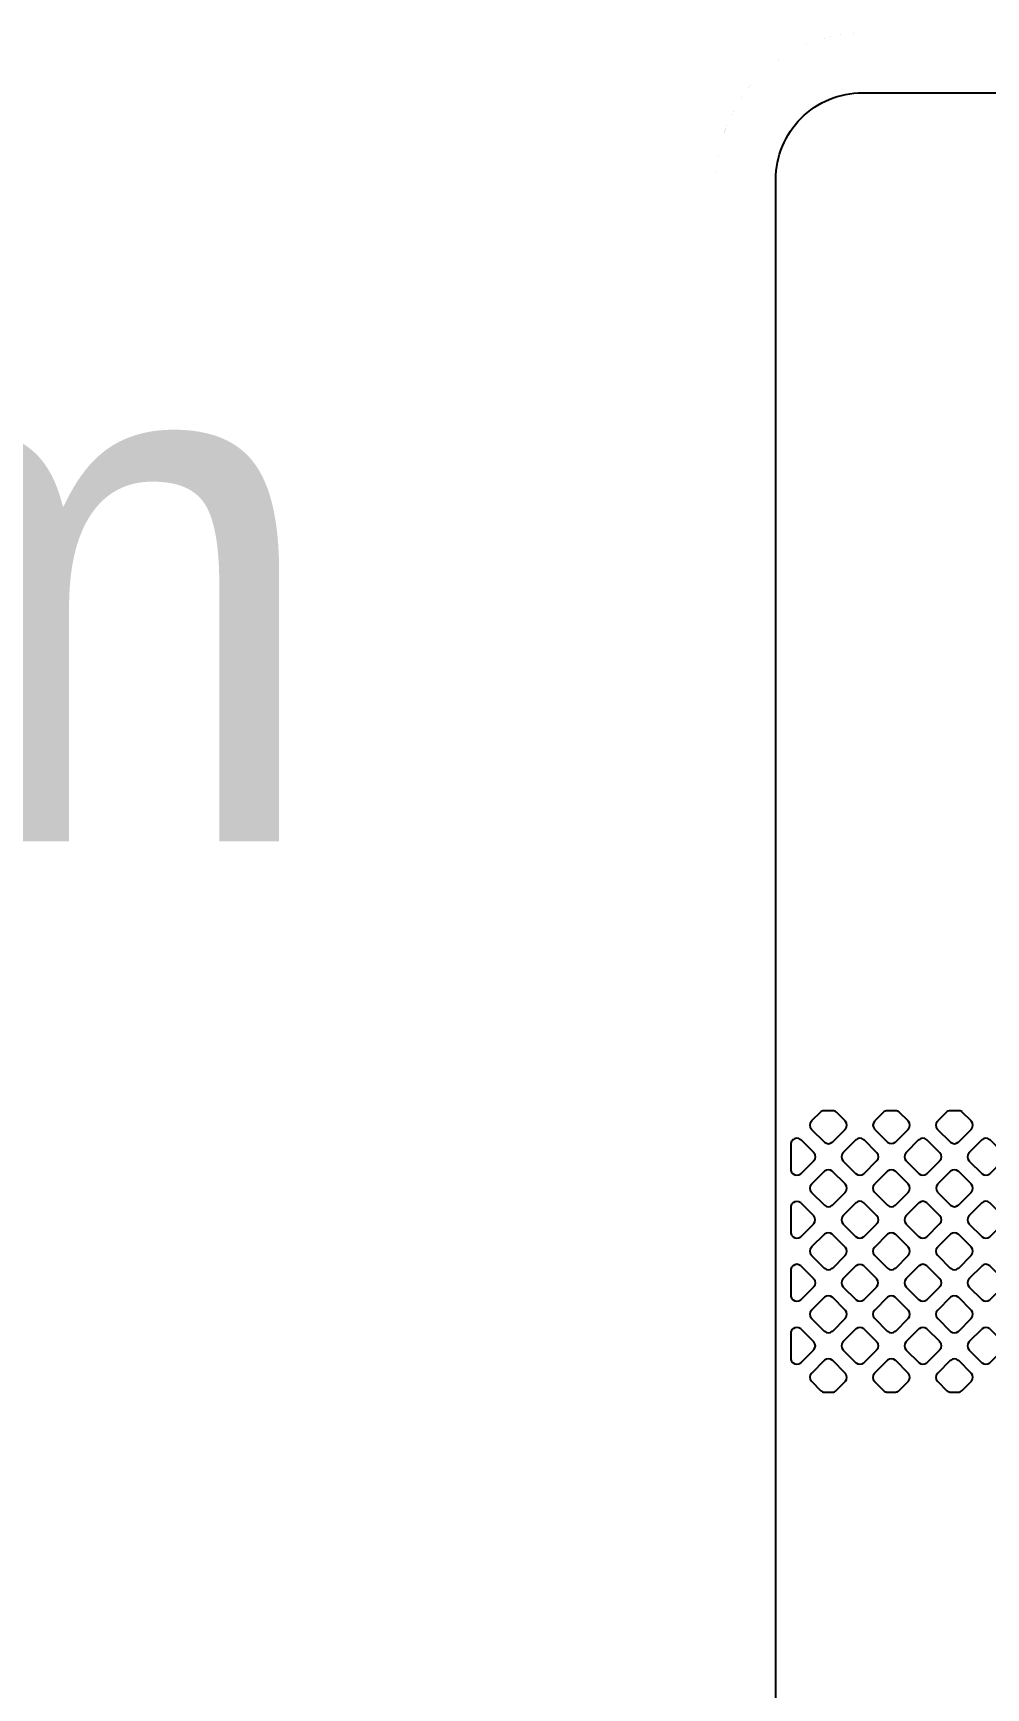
# Model space of a CAD drawing. Extents: x 0 to 248, y 0 to 175.
# Drawn here: x 41.39 to 44.65, y 147.74 to 153.4 of the extents above; entities that cross this region are included whole.
import ezdxf

# ---------------------------------------------------------------- set-up
doc = ezdxf.new("R2010")
doc.units = 0
doc.layers.add('gbr-dxf', color=7, linetype='Continuous')
doc.layers.add('gbr-outline-dxf', color=2, linetype='Continuous')
doc.layers.add('備註', color=1, linetype='Continuous', lineweight=5)
doc.styles.get("Standard").update_dxf_attribs({"font": 'txt.shx'})

msp = doc.modelspace()

# ---------------------------------------------------------------- linework, layer by layer
at = {"layer": 'gbr-dxf', "linetype": 'Continuous'}
for points in [[(43.9331, 147.2448), (43.9331, 149.1832, -0.022988), (43.9331, 149.1854), (43.9331, 149.4921, -0.022988), (43.9331, 149.4943), (43.9331, 149.7373, -0.015231), (43.9331, 149.7387, -0.036166), (43.9331, 149.7389, 0.021865), (43.933, 149.7406, -0.081876), (43.9331, 149.7414), (43.9331, 152.8966, -0.41422), (44.2295, 153.193), (57.2298, 153.193, -0.365449)], [(44.14, 144.245, 0.187154), (46.7944, 150.2646, -0.074106), (46.7905, 150.2905), (46.7905, 150.3794, -0.009235), (46.7906, 150.3824), (46.7906, 150.8184), (46.7906, 150.8184), (46.7906, 150.824), (46.9684, 150.824), (46.9684, 150.2906), (46.9683, 150.2906), (46.9683, 150.2905, -0.169737), (46.949, 150.2351), (46.9489, 150.235, 0.139654), (46.9451, 150.2248), (46.9451, 150.2247, -0.186231), (44.2477, 144.1372)], [(46.6226, 149.6947, -0.170555), (44.0496, 144.3346)]]:
    msp.add_lwpolyline(points, format="xyb", dxfattribs=at)
for points in [[(44.0548, 149.6491, -0.091558), (44.0557, 149.6476), (44.0984, 149.6048, -0.096266), (44.1, 149.6039, 0.379731), (44.126, 149.6039, -0.09572), (44.1277, 149.6048), (44.1703, 149.6475, -0.095916), (44.1713, 149.6491, 0.379731), (44.1713, 149.6751, -0.100266), (44.1703, 149.6768), (44.1403, 149.7068, 0.08362), (44.1347, 149.7104, 0.085463), (44.1281, 149.7119), (44.0976, 149.7119, 0.091982), (44.0906, 149.71, 0.072691), (44.0858, 149.7068), (44.0557, 149.6767, -0.096266), (44.0548, 149.6751, 0.379731)], [(44.2704, 149.6492, -0.095865), (44.2714, 149.6475), (44.3139, 149.605, -0.099696), (44.3156, 149.604, 0.379731), (44.3416, 149.604, -0.096265), (44.3432, 149.605), (44.3857, 149.6475, -0.095916), (44.3867, 149.6492, 0.379731), (44.3867, 149.6752, -0.096265), (44.3857, 149.6768), (44.3564, 149.7061, -0.063761), (44.3559, 149.7065, 0.181608), (44.3429, 149.7119, -0.035866), (44.3427, 149.7119), (44.3141, 149.7119, 0.180453), (44.3012, 149.7065), (44.3011, 149.7065), (44.2714, 149.6768, -0.096266), (44.2704, 149.6751, 0.379731)], [(44.4858, 149.6491, -0.087314), (44.4867, 149.6477), (44.5295, 149.6048, -0.091964), (44.5311, 149.6039, 0.379731), (44.5571, 149.6039, -0.096265), (44.5587, 149.6049), (44.6014, 149.6475, -0.095916), (44.6023, 149.6492, 0.379731), (44.6023, 149.6751, -0.095756), (44.6014, 149.6768), (44.571, 149.7072, 0.063386), (44.5668, 149.7099, 0.094488), (44.5596, 149.7119), (44.5298, 149.7119), (44.5296, 149.7119), (44.5295, 149.7119, 0.097282), (44.522, 149.7101, 0.078263), (44.5168, 149.7067), (44.4868, 149.6768, -0.096266), (44.4858, 149.6751, 0.379731)], [(43.9839, 149.5116, -0.034985), (43.9839, 149.5113, 0.181561), (43.9893, 149.4984, -0.049593), (43.9896, 149.498), (43.9904, 149.4972, -0.107817), (43.9923, 149.4961, 0.379289), (44.0182, 149.4961, -0.095866), (44.0199, 149.4971), (44.0626, 149.5398, -0.095585), (44.0635, 149.5414, 0.379324), (44.0635, 149.5673, -0.087613), (44.0626, 149.5688), (44.0199, 149.6116, -0.099849), (44.0181, 149.6125, 0.379214), (43.9922, 149.6125, -0.095956), (43.9905, 149.6116), (43.989, 149.61, 0.175878), (43.9839, 149.5974)], [(44.1626, 149.5673, 0.379293), (44.1626, 149.5414, -0.103825), (44.1637, 149.5396), (44.2062, 149.4971, -0.091469), (44.2077, 149.4962, 0.379321), (44.2337, 149.4961, -0.095506), (44.2353, 149.4971), (44.278, 149.5398, -0.095585), (44.279, 149.5415, 0.379674), (44.279, 149.5674, -0.10036), (44.278, 149.5691), (44.2355, 149.6116, -0.096423), (44.2339, 149.6126, 0.379321), (44.2079, 149.6126, -0.095506), (44.2063, 149.6116), (44.1636, 149.569, -0.095796)], [(44.3781, 149.5414, -0.091685), (44.3791, 149.5399), (44.4218, 149.4972, -0.095958), (44.4234, 149.4962, 0.379731), (44.4494, 149.4962, -0.096225), (44.451, 149.4972), (44.4936, 149.5397, -0.096558), (44.4945, 149.5414, 0.379731), (44.4945, 149.5673, -0.09572), (44.4936, 149.569), (44.4511, 149.6115, -0.107758), (44.4492, 149.6125, 0.379731), (44.4232, 149.6125, -0.096265), (44.4216, 149.6116), (44.3791, 149.5691, -0.095916), (44.3781, 149.5674, 0.379731)], [(44.5937, 149.5414, -0.096265), (44.5947, 149.5397), (44.6374, 149.497, -0.083134), (44.6387, 149.4962, 0.379731), (44.6647, 149.4962, -0.096265), (44.6664, 149.4971), (44.709, 149.5398, -0.096266), (44.71, 149.5414, 0.379731), (44.71, 149.5674, -0.100032), (44.709, 149.5691), (44.6665, 149.6116, -0.096266), (44.6649, 149.6126, 0.379731), (44.6389, 149.6126, -0.09572), (44.6373, 149.6116), (44.5947, 149.569, -0.095628), (44.5937, 149.5673, 0.379731)], [(44.0547, 149.4594, 0.379293), (44.0548, 149.4335, -0.096119), (44.0557, 149.4318), (44.0982, 149.3894, -0.099653), (44.0999, 149.3884, 0.379289), (44.1259, 149.3883, -0.095506), (44.1275, 149.3893), (44.1702, 149.432, -0.095935), (44.1712, 149.4337, 0.379674), (44.1712, 149.4596, -0.092636), (44.1702, 149.4612), (44.1275, 149.5039, -0.088202), (44.1261, 149.5048, 0.379289), (44.1001, 149.5048, -0.095866), (44.0985, 149.5038), (44.0557, 149.4611, -0.095796)], [(44.2703, 149.4596, 0.379293), (44.2703, 149.4336, -0.099922), (44.2713, 149.4319), (44.3138, 149.3894, -0.103566), (44.3156, 149.3884, 0.379289), (44.3416, 149.3884, -0.095866), (44.3432, 149.3894), (44.3858, 149.4319, -0.098209), (44.3868, 149.4336, 0.379506), (44.3868, 149.4596, -0.104185), (44.3857, 149.4614), (44.3433, 149.5038, -0.100824), (44.3415, 149.5049, 0.379289), (44.3156, 149.5049, -0.095506), (44.3139, 149.5039), (44.2713, 149.4612, -0.095602)], [(44.486, 149.4337, -0.100032), (44.487, 149.432), (44.5296, 149.3894, -0.087516), (44.5311, 149.3885, 0.379731), (44.557, 149.3885, -0.09572), (44.5587, 149.3894), (44.6012, 149.432, -0.096266), (44.6022, 149.4336, 0.379731), (44.6022, 149.4596, -0.103612), (44.6012, 149.4614), (44.5588, 149.5038, -0.09979), (44.5571, 149.5048, 0.379731), (44.5311, 149.5048, -0.09572), (44.5295, 149.5038), (44.487, 149.4613, -0.096266), (44.486, 149.4596, 0.379731)], [(43.9839, 149.2964, -0.046315), (43.9839, 149.296, 0.176592), (43.989, 149.2833), (43.9908, 149.2815, -0.08267), (43.9922, 149.2806, 0.379731), (44.0182, 149.2806, -0.096265), (44.0198, 149.2816), (44.0623, 149.3241, -0.095916), (44.0633, 149.3258, 0.379731), (44.0633, 149.3517, -0.096766), (44.0623, 149.3534), (44.0198, 149.396, -0.092126), (44.0182, 149.3969, 0.379731), (43.9922, 149.3969, -0.09572), (43.9906, 149.3959), (43.989, 149.3944, 0.176793), (43.9839, 149.3817, -0.035866), (43.9839, 149.3814)], [(44.1625, 149.3518, 0.379293), (44.1625, 149.3258, -0.10743), (44.1636, 149.324), (44.2061, 149.2815, -0.095488), (44.2077, 149.2805, 0.379155), (44.2336, 149.2805, -0.098137), (44.2353, 149.2815), (44.278, 149.3241, -0.098209), (44.279, 149.3258, 0.379506), (44.279, 149.3518, -0.096333), (44.278, 149.3534), (44.2353, 149.3961, -0.092289), (44.2337, 149.3971, 0.379289), (44.2078, 149.3971, -0.095506), (44.2061, 149.3961), (44.1635, 149.3534, -0.095602)], [(44.3781, 149.3517, 0.379214), (44.3781, 149.3258, -0.095956), (44.3791, 149.3242), (44.4216, 149.2817, -0.09979), (44.4233, 149.2807, 0.379289), (44.4492, 149.2807, -0.095866), (44.4509, 149.2816), (44.4936, 149.3244, -0.095935), (44.4946, 149.326, 0.379594), (44.4945, 149.3519, -0.092244), (44.4936, 149.3535), (44.4511, 149.396, -0.103868), (44.4493, 149.397, 0.379289), (44.4234, 149.397, -0.095506), (44.4217, 149.3961), (44.3791, 149.3534, -0.095535)], [(44.5937, 149.326, -0.099812), (44.5947, 149.3243), (44.6374, 149.2815, -0.086956), (44.6389, 149.2806, 0.379731), (44.6649, 149.2806, -0.096265), (44.6665, 149.2816), (44.709, 149.3242, -0.095916), (44.71, 149.3258, 0.379731), (44.71, 149.3518, -0.104215), (44.709, 149.3536), (44.6665, 149.3961, -0.09979), (44.6648, 149.3971, 0.379731), (44.6388, 149.3971, -0.09572), (44.6372, 149.3961), (44.5947, 149.3536, -0.096266), (44.5937, 149.3519, 0.379731)], [(44.0548, 149.2181, -0.082756), (44.0556, 149.2167), (44.0986, 149.1737, -0.087515), (44.1, 149.1728, 0.379731), (44.126, 149.1728, -0.096265), (44.1277, 149.1738), (44.1702, 149.2164, -0.095916), (44.1712, 149.218, 0.379731), (44.1712, 149.244, -0.087748), (44.1703, 149.2455), (44.1273, 149.2884, -0.083076), (44.1259, 149.2893, 0.379731), (44.1, 149.2893, -0.09572), (44.0983, 149.2883), (44.0557, 149.2457, -0.096266), (44.0548, 149.2441, 0.379731)], [(44.2703, 149.244, 0.379293), (44.2703, 149.218, -0.104014), (44.2713, 149.2162), (44.3136, 149.1739, -0.107936), (44.3155, 149.1729, 0.379289), (44.3414, 149.1729, -0.095866), (44.3431, 149.1738), (44.3857, 149.2165, -0.095585), (44.3867, 149.2181, 0.379674), (44.3866, 149.244, -0.100585), (44.3856, 149.2458), (44.3432, 149.2882, -0.096111), (44.3415, 149.2892, 0.379289), (44.3156, 149.2892, -0.09527), (44.314, 149.2883), (44.2713, 149.2456, -0.095535)], [(44.4858, 149.2181, -0.095506), (44.4868, 149.2165), (44.5294, 149.1738, -0.099381), (44.5311, 149.1728, 0.379293), (44.5571, 149.1729, -0.096625), (44.5587, 149.1738), (44.6014, 149.2165, -0.095916), (44.6024, 149.2181, 0.379731), (44.6024, 149.2441, -0.091745), (44.6014, 149.2457), (44.5588, 149.2883, -0.10437), (44.557, 149.2893, 0.379321), (44.5311, 149.2893, -0.095506), (44.5294, 149.2884), (44.4868, 149.2457, -0.095796), (44.4858, 149.2441, 0.378815)], [(43.9839, 149.0797, 0.157428), (43.9884, 149.0683), (43.9907, 149.066, -0.091913), (43.9922, 149.065, 0.379731), (44.0182, 149.065, -0.096225), (44.0198, 149.066), (44.0625, 149.1086, -0.095916), (44.0635, 149.1103, 0.379731), (44.0635, 149.1362, -0.103999), (44.0624, 149.138), (44.0199, 149.1805, -0.100601), (44.0182, 149.1815, 0.379731), (43.9922, 149.1815, -0.09572), (43.9906, 149.1806), (43.989, 149.179, 0.176793), (43.9839, 149.1663, -0.047275), (43.9839, 149.1659)], [(44.1626, 149.1103, -0.09572), (44.1636, 149.1087), (44.2063, 149.066, -0.083056), (44.2077, 149.0651, 0.379731), (44.2337, 149.0651, -0.09572), (44.2353, 149.0661), (44.2779, 149.1086, -0.096266), (44.2788, 149.1103, 0.379731), (44.2788, 149.1362, -0.092139), (44.2779, 149.1378), (44.2352, 149.1805, -0.087639), (44.2337, 149.1814, 0.379731), (44.2078, 149.1814, -0.09572), (44.2061, 149.1804), (44.1636, 149.1379, -0.096266), (44.1626, 149.1363, 0.379731)], [(44.378, 149.1362, 0.379293), (44.378, 149.1103, -0.100032), (44.379, 149.1086), (44.4215, 149.0661, -0.103821), (44.4233, 149.065, 0.379731), (44.4493, 149.065, -0.096265), (44.4509, 149.066), (44.4936, 149.1087, -0.096227), (44.4945, 149.1103, 0.379506), (44.4945, 149.1363, -0.090279), (44.4936, 149.1378), (44.4509, 149.1805, -0.100073), (44.4492, 149.1815, 0.378815), (44.4232, 149.1815, -0.095866), (44.4216, 149.1805), (44.3789, 149.1379, -0.095796)], [(44.5937, 149.1363, 0.379674), (44.5937, 149.1103, -0.103654), (44.5947, 149.1085), (44.6373, 149.0659, -0.091469), (44.6389, 149.065, 0.379321), (44.6648, 149.065, -0.095506), (44.6665, 149.0659), (44.7092, 149.1087, -0.095796), (44.7102, 149.1103, 0.379293), (44.7101, 149.1362, -0.10007), (44.7091, 149.138), (44.6665, 149.1806, -0.096627), (44.6649, 149.1815, 0.379289), (44.6389, 149.1816, -0.095506), (44.6373, 149.1806), (44.5946, 149.1379, -0.095935)], [(44.0548, 149.0025, -0.091558), (44.0557, 149.0009), (44.0983, 148.9583, -0.096266), (44.0999, 148.9573, 0.379731), (44.1259, 148.9573, -0.09572), (44.1276, 148.9583), (44.1702, 149.001, -0.096266), (44.1712, 149.0026, 0.379731), (44.1712, 149.0286, -0.09572), (44.1702, 149.0302), (44.1279, 149.0726, -0.107548), (44.126, 149.0737, 0.379731), (44.1, 149.0737, -0.09572), (44.0984, 149.0727), (44.0557, 149.0301, -0.096266), (44.0548, 149.0284, 0.379731)], [(44.2703, 149.0026, -0.091663), (44.2713, 149.0011), (44.314, 148.9583, -0.095628), (44.3156, 148.9574, 0.379731), (44.3416, 148.9574, -0.096265), (44.3432, 148.9583), (44.3857, 149.0008, -0.095916), (44.3866, 149.0024, 0.379731), (44.3866, 149.0284, -0.096766), (44.3857, 149.0301), (44.343, 149.0727, -0.092126), (44.3414, 149.0737, 0.379731), (44.3154, 149.0737, -0.09572), (44.3138, 149.0727), (44.2713, 149.0302, -0.096266), (44.2703, 149.0286, 0.379731)], [(44.4858, 149.0025, -0.099587), (44.4868, 149.0007), (44.5293, 148.9582, -0.103726), (44.5311, 148.9572, 0.379731), (44.5571, 148.9572, -0.09572), (44.5587, 148.9582), (44.6014, 149.0009, -0.096266), (44.6024, 149.0025, 0.379731), (44.6024, 149.0285, -0.08798), (44.6015, 149.03), (44.5588, 149.0727, -0.100601), (44.557, 149.0737, 0.379731), (44.5311, 149.0737, -0.09572), (44.5294, 149.0727), (44.4868, 149.0301, -0.096266), (44.4858, 149.0284, 0.379731)], [(43.9839, 148.8648, 0.175716), (43.989, 148.8522), (43.9905, 148.8506, -0.099696), (43.9922, 148.8496, 0.379731), (44.0182, 148.8496, -0.096265), (44.0199, 148.8506), (44.0624, 148.8931, -0.095916), (44.0634, 148.8948, 0.379731), (44.0634, 148.9208, -0.096265), (44.0624, 148.9224), (44.0198, 148.965, -0.091964), (44.0182, 148.9659, 0.379731), (43.9923, 148.9659, -0.095756), (43.9906, 148.9649), (43.989, 148.9633, 0.169095), (43.9839, 148.9512)], [(44.1625, 148.8948, -0.099812), (44.1635, 148.8931), (44.2062, 148.8504, -0.086956), (44.2077, 148.8495, 0.379731), (44.2337, 148.8495, -0.096265), (44.2353, 148.8504), (44.278, 148.8931, -0.095916), (44.279, 148.8948, 0.379731), (44.279, 148.9207, -0.104215), (44.2779, 148.9225), (44.2354, 148.965, -0.09979), (44.2337, 148.966, 0.379731), (44.2078, 148.966, -0.09572), (44.2061, 148.965), (44.1635, 148.9224, -0.096266), (44.1625, 148.9208, 0.379731)], [(44.3781, 148.8948, -0.087314), (44.379, 148.8933), (44.4219, 148.8505, -0.091437), (44.4234, 148.8495, 0.379731), (44.4494, 148.8495, -0.096265), (44.451, 148.8505), (44.4936, 148.893, -0.095916), (44.4945, 148.8947, 0.379731), (44.4945, 148.9207, -0.083601), (44.4937, 148.9221), (44.4509, 148.9649, -0.096558), (44.4492, 148.9658, 0.379731), (44.4232, 148.9658, -0.09572), (44.4216, 148.9649), (44.3791, 148.9224, -0.096266), (44.3781, 148.9207, 0.379731)], [(44.5937, 148.8947, -0.107149), (44.5947, 148.8928), (44.6371, 148.8504, -0.095628), (44.6387, 148.8495, 0.379731), (44.6647, 148.8495, -0.096265), (44.6664, 148.8504), (44.709, 148.8931, -0.095916), (44.71, 148.8948, 0.379731), (44.71, 148.9207, -0.096117), (44.709, 148.9224), (44.6665, 148.9649, -0.092126), (44.6649, 148.9659, 0.379731), (44.6389, 148.9659, -0.09572), (44.6373, 148.9649), (44.5947, 148.9223, -0.096266), (44.5937, 148.9207, 0.379731)], [(44.0548, 148.7871, -0.099935), (44.0558, 148.7854), (44.0863, 148.7549, -0.042678), (44.0865, 148.7547, 0.18079), (44.0995, 148.7493), (44.1263, 148.7493, -0.034985), (44.1266, 148.7493, 0.181848), (44.1396, 148.7547), (44.1397, 148.7548), (44.1702, 148.7853, -0.095916), (44.1711, 148.7869, 0.379731), (44.1711, 148.8129, -0.104215), (44.1701, 148.8147), (44.1276, 148.8572, -0.100401), (44.1259, 148.8582, 0.379731), (44.0999, 148.8582, -0.096265), (44.0983, 148.8572), (44.0558, 148.8147, -0.095916), (44.0548, 148.8131, 0.379731)], [(44.2703, 148.7869, -0.087343), (44.2712, 148.7854), (44.3027, 148.7539, 0.082209), (44.3083, 148.7506, -0.068994), (44.309, 148.7504, 0.075626), (44.3149, 148.7493, -0.035612), (44.3151, 148.7493), (44.3427, 148.7493, 0.174642), (44.3552, 148.7547), (44.3553, 148.7547), (44.3858, 148.7853, -0.095916), (44.3868, 148.787, 0.379731), (44.3868, 148.8129, -0.100266), (44.3858, 148.8147), (44.3432, 148.8572, -0.096558), (44.3416, 148.8582, 0.379731), (44.3156, 148.8582, -0.09572), (44.314, 148.8572), (44.2712, 148.8145, -0.095628), (44.2703, 148.8129, 0.379731)], [(44.4859, 148.7869, -0.087314), (44.4869, 148.7855), (44.5184, 148.7539, 0.109866), (44.5261, 148.7499), (44.5261, 148.7499, 0.049435), (44.53, 148.7493), (44.5577, 148.7493, 0.074885), (44.5635, 148.7504), (44.5635, 148.7504, 0.104552), (44.5706, 148.7547), (44.5707, 148.7548), (44.6013, 148.7853, -0.095916), (44.6022, 148.787, 0.379731), (44.6022, 148.813, -0.083235), (44.6014, 148.8144), (44.5587, 148.857, -0.096121), (44.557, 148.858, 0.379731), (44.5311, 148.858, -0.09572), (44.5294, 148.857), (44.4869, 148.8145, -0.096266), (44.4859, 148.8129, 0.379731)]]:
    msp.add_lwpolyline(points, format="xyb", close=True, dxfattribs=at)
at = {"layer": 'gbr-outline-dxf', "linetype": 'Continuous', "const_width": 0.000025}
msp.add_lwpolyline([(37.7291, 131.7065), (37.7291, 139.0881, -0.211094), (37.8925, 139.4578), (43.5658, 144.6241, 0.211095), (43.7291, 144.9938), (43.7291, 152.897, -0.414217), (44.2291, 153.397), (57.2291, 153.397, -0.414217), (57.7291, 152.897), (57.7291, 144.9938, -0.211094), (57.5658, 144.6241), (51.8925, 139.4578, 0.211095), (51.7291, 139.0881), (51.7291, 130.3303, -0.414217), (51.2291, 129.8303), (46.2291, 129.8303, -0.414217), (45.7291, 130.3303), (45.7291, 130.7065, 0.414217), (45.2291, 131.2065), (38.2291, 131.2065, -0.414217)], format="xyb", close=True, dxfattribs=at)

# ---------------------------------------------------------------- texts
at = {"layer": '備註', "color": 1, "linetype": 'Continuous', "insert": (26.6781, 152.4328), "char_height": 1.8, "width": 48.743879, "attachment_point": 1}
msp.add_mtext('{\\fPMingLiU|b0|i0|c136|p18;最小線寬53um}', dxfattribs=at)

doc.saveas('drawing.dxf')
